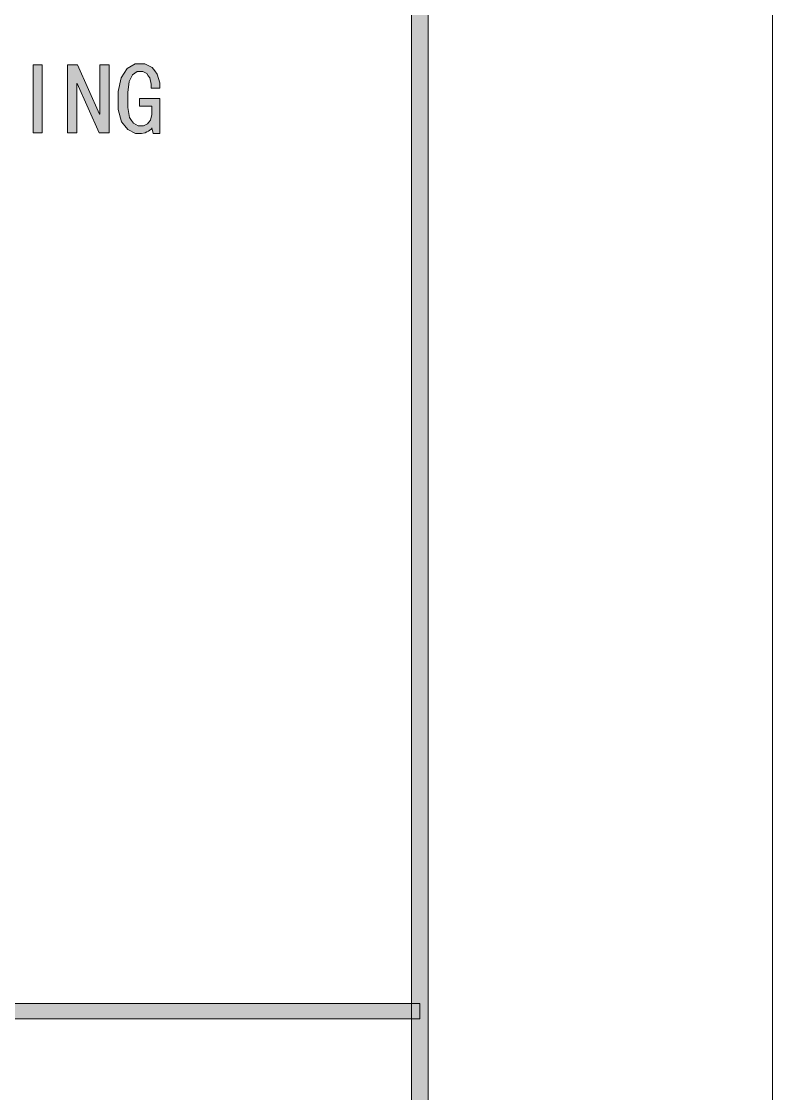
# Model space of a CAD drawing. Header units: millimetres. Extents: x 805 to 6044844, y 120 to 7887884.
# Drawn here: x 6041650 to 6044844, y 7874361 to 7878922 of the extents above; entities that cross this region are included whole.
import ezdxf

# ---------------------------------------------------------------- set-up
doc = ezdxf.new("R2010")
doc.units = ezdxf.units.MM

msp = doc.modelspace()

# ---------------------------------------------------------------- hatches: boundary and pattern name
h = msp.add_hatch(color=0)
h.dxf.hatch_style = 2
h.paths.add_polyline_path([(6043378.9, 7800256.9), (6043309.1, 7800327.2), (6043309.1, 7886349.6), (6043378.9, 7886419.9)])
h = msp.add_hatch(color=0)
h.dxf.hatch_style = 2
h.paths.add_polyline_path([(6041738.3, 7878448.6), (6041699.6, 7878448.6), (6041699.6, 7878737.8), (6041738.3, 7878737.8)])
h = msp.add_hatch(color=0)
h.dxf.hatch_style = 2
h.paths.add_polyline_path([(6042022.2, 7878448.6), (6041979.8, 7878448.6), (6041886.9, 7878658.4), (6041885.3, 7878658.4), (6041885.3, 7878448.6), (6041846.1, 7878448.6), (6041846.1, 7878737.8), (6041888.5, 7878737.8), (6041981.4, 7878528), (6041983, 7878528), (6041983, 7878737.8), (6042022.2, 7878737.8)])
h = msp.add_hatch(color=0)
h.dxf.hatch_style = 2
h.paths.add_polyline_path([(6042238.4, 7878445.3), (6042209.5, 7878445.3), (6042204.6, 7878468.9), (6042200.9, 7878464.1), (6042190.7, 7878455.5), (6042183.2, 7878452.3), (6042176.2, 7878448.6), (6042160.6, 7878445.3), (6042152, 7878445.3), (6042134.3, 7878445.3), (6042102.7, 7878462), (6042088.7, 7878478.1), (6042074.8, 7878494.7), (6042060.8, 7878547.8), (6042060.8, 7878583.8), (6042060.8, 7878623.5), (6042073.7, 7878682.5), (6042086, 7878702.4), (6042098.9, 7878721.7), (6042133.3, 7878741), (6042155.3, 7878741), (6042175.1, 7878741), (6042205.2, 7878726.6), (6042216.4, 7878712.1), (6042227.2, 7878698.1), (6042238.4, 7878660.5), (6042238.4, 7878638), (6042200.9, 7878638), (6042200.9, 7878655.7), (6042195, 7878682.5), (6042189.1, 7878691.1), (6042183.2, 7878700.3), (6042166.5, 7878708.8), (6042155.3, 7878708.8), (6042141.8, 7878708.8), (6042121.4, 7878694.9), (6042115, 7878680.9), (6042108, 7878667), (6042101.6, 7878620.3), (6042101.6, 7878587.6), (6042101.6, 7878555.9), (6042109.6, 7878513), (6042118.2, 7878501.1), (6042126.8, 7878489.3), (6042146.1, 7878477.5), (6042157.4, 7878477.5), (6042168.1, 7878477.5), (6042185.3, 7878485.6), (6042191.8, 7878493.6), (6042198.2, 7878501.7), (6042204.6, 7878526.4), (6042204.6, 7878543.5), (6042204.6, 7878561.8), (6042152, 7878561.8), (6042152, 7878594), (6042238.4, 7878594)])
h = msp.add_hatch(color=0)
h.dxf.hatch_style = 2
h.paths.add_polyline_path([(6043344, 7874743.8), (6043344, 7874678.9), (6035838.5, 7874678.9), (6035838.5, 7874743.8)])

# ---------------------------------------------------------------- linework, layer by layer
at = {"color": 0, "lineweight": 0}
for points in [[(5918704.9, 7798792.3), (5918704.9, 7887884.5), (6044844, 7887884.5), (6044844, 7798792.3)], [(6043378.9, 7800256.9), (6043309.1, 7800327.2), (6043309.1, 7886349.6), (6043378.9, 7886419.9)], [(6041738.3, 7878448.6), (6041699.6, 7878448.6), (6041699.6, 7878737.8), (6041738.3, 7878737.8)], [(6042022.2, 7878448.6), (6041979.8, 7878448.6), (6041886.9, 7878658.4), (6041885.3, 7878658.4), (6041885.3, 7878448.6), (6041846.1, 7878448.6), (6041846.1, 7878737.8), (6041888.5, 7878737.8), (6041981.4, 7878528), (6041983, 7878528), (6041983, 7878737.8), (6042022.2, 7878737.8)], [(6042238.4, 7878445.3), (6042209.5, 7878445.3), (6042204.6, 7878468.9), (6042200.9, 7878464.1), (6042190.7, 7878455.5), (6042183.2, 7878452.3), (6042176.2, 7878448.6), (6042160.6, 7878445.3), (6042152, 7878445.3), (6042134.3, 7878445.3), (6042102.7, 7878462), (6042088.7, 7878478.1), (6042074.8, 7878494.7), (6042060.8, 7878547.8), (6042060.8, 7878583.8), (6042060.8, 7878623.5), (6042073.7, 7878682.5), (6042086, 7878702.4), (6042098.9, 7878721.7), (6042133.3, 7878741), (6042155.3, 7878741), (6042175.1, 7878741), (6042205.2, 7878726.6), (6042216.4, 7878712.1), (6042227.2, 7878698.1), (6042238.4, 7878660.5), (6042238.4, 7878638), (6042200.9, 7878638), (6042200.9, 7878655.7), (6042195, 7878682.5), (6042189.1, 7878691.1), (6042183.2, 7878700.3), (6042166.5, 7878708.8), (6042155.3, 7878708.8), (6042141.8, 7878708.8), (6042121.4, 7878694.9), (6042115, 7878680.9), (6042108, 7878667), (6042101.6, 7878620.3), (6042101.6, 7878587.6), (6042101.6, 7878555.9), (6042109.6, 7878513), (6042118.2, 7878501.1), (6042126.8, 7878489.3), (6042146.1, 7878477.5), (6042157.4, 7878477.5), (6042168.1, 7878477.5), (6042185.3, 7878485.6), (6042191.8, 7878493.6), (6042198.2, 7878501.7), (6042204.6, 7878526.4), (6042204.6, 7878543.5), (6042204.6, 7878561.8), (6042152, 7878561.8), (6042152, 7878594), (6042238.4, 7878594)], [(6043344, 7874743.8), (6043344, 7874678.9), (6035838.5, 7874678.9), (6035838.5, 7874743.8)]]:
    msp.add_lwpolyline(points, close=True, dxfattribs=at)

doc.saveas('drawing.dxf')
